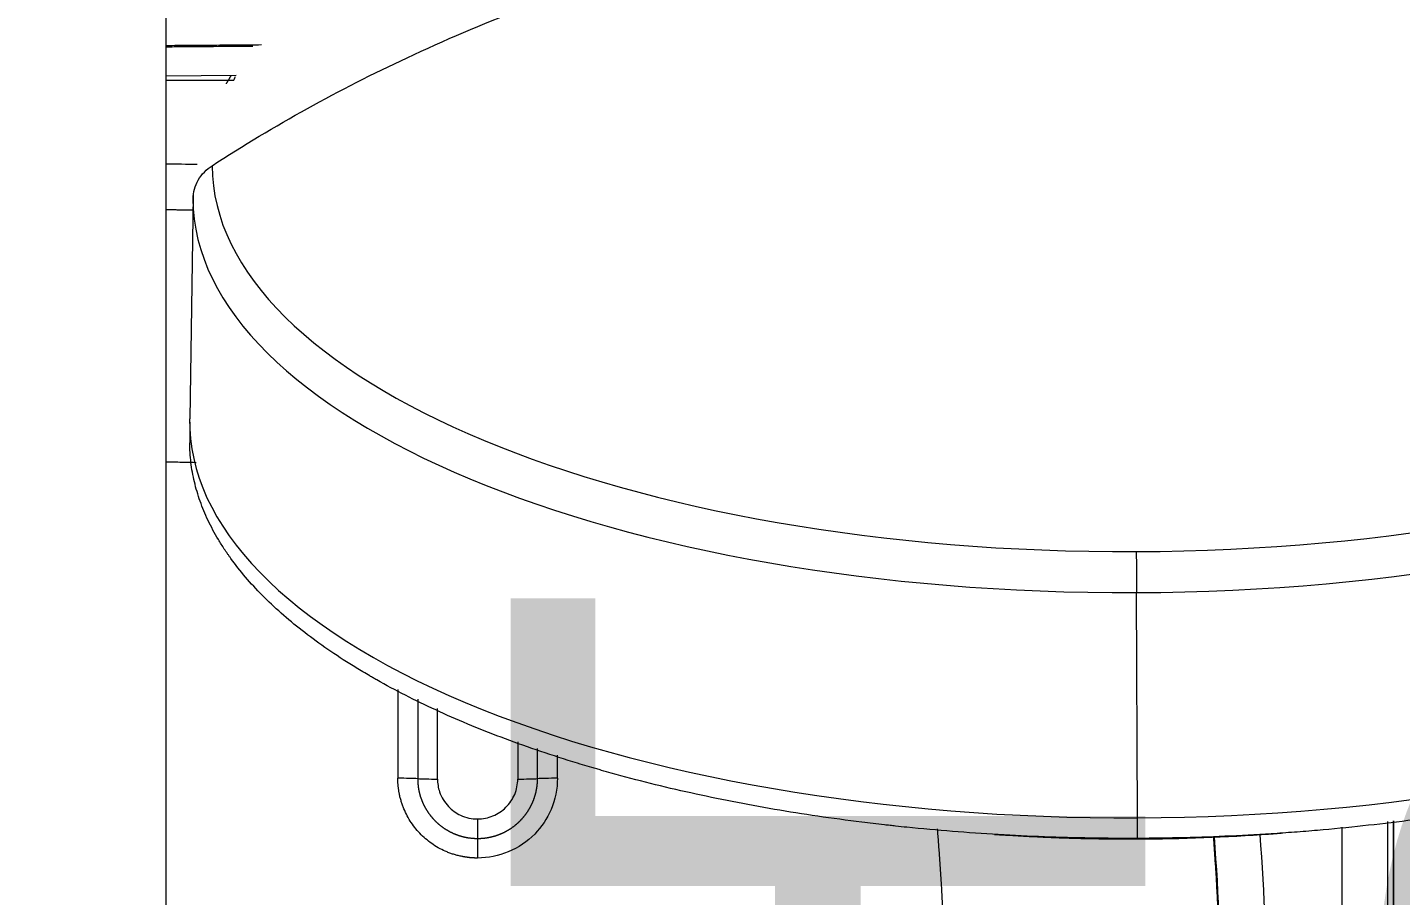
# Model space of a CAD drawing. Header units: millimetres. Extents: x 13235 to 13829, y -4257 to -3417.
# Drawn here: x 13445.33 to 13460.38, y -3513.66 to -3504.13 of the extents above; entities that cross this region are included whole.
import ezdxf

# ---------------------------------------------------------------- set-up
doc = ezdxf.new("R2010")
doc.units = ezdxf.units.MM
doc.header["$LTSCALE"] = 0.1
doc.layers.get('0').update_dxf_attribs({"lineweight": 15})
doc.layers.add('DIM', color=3, linetype='Continuous', lineweight=9)
doc.styles.get("Standard").update_dxf_attribs({"font": 'arial.ttf'})

msp = doc.modelspace()

# ---------------------------------------------------------------- linework, layer by layer
at = {"linetype": 'Continuous', "lineweight": 18, "extrusion": (-1.22465e-16, -1, 0)}
for p, q in [((13446.848, -3525.119), (13446.848, -3500.119)), ((13446.848, -3504.663), (13447.618, -3504.656)), ((13447.144, -3505.976), (13447.107, -3508.428)), ((13447.144, -3505.976), (13447.107, -3508.428)), ((13447.107, -3508.464), (13447.107, -3508.689)), ((13450.921, -3512.375), (13450.921, -3512.045)), ((13460.305, -3519.469), (13460.305, -3512.839))]:
    msp.add_line(p, q, dxfattribs=at)
at = {"linetype": 'Continuous', "lineweight": 13, "extrusion": (-1.22465e-16, -1, 0)}
for p, q in [((13447.593, -3504.715), (13446.848, -3504.715)), ((13457.498, -3512.806), (13457.488, -3510.334)), ((13457.498, -3512.806), (13457.488, -3510.334)), ((13449.607, -3511.502), (13449.607, -3512.375)), ((13449.824, -3512.38), (13449.824, -3511.607)), ((13450.704, -3511.971), (13450.704, -3512.38)), ((13459.741, -3512.909), (13459.741, -3519.469)), ((13460.243, -3519.469), (13460.243, -3512.847)), ((13460.305, -3512.839), (13460.305, -3519.469))]:
    msp.add_line(p, q, dxfattribs=at)
at = {"linetype": 'Continuous', "lineweight": 13, "extrusion": (0, 0, -1)}
msp.add_arc((-13444.485, -3631.715), 126.11, 91.07347, 91.22853, dxfattribs=at)
at = {"linetype": 'Continuous', "lineweight": 18, "extrusion": (0, 0, -1)}
for centre, radius, start, end in [((-13444.485, -3631.715), 125.608, 91.07774, 91.2118), ((-13433.305, -3514.946), 25.108, 175.5891, 180), ((-13433.305, -3514.946), 25.61, 175.6146, 180)]:
    msp.add_arc(centre, radius, start, end, dxfattribs=at)
at = {"linetype": 'Continuous', "lineweight": 13}
for centre, major_axis, ratio, start_param, end_param in [((13457.47, -3505.608), (-10.117, -0.042), 0.422618, 1.570667, 3.141463), ((13457.47, -3505.608), (-10.117, -0.042), 0.422618, 1.570667, 3.141463), ((13457.47, -3505.608), (-10.117, -0.042), 0.422618, 6.283056, 7.853852), ((13457.47, -3505.608), (-10.117, -0.042), 0.422618, 6.283056, 7.853852), ((13457.471, -3505.969), (-10.328, -0.043), 0.422618, 6.283056, 7.853852), ((13457.471, -3505.969), (-10.328, -0.043), 0.422618, 6.283056, 7.853852), ((13457.471, -3505.969), (-10.328, -0.043), 0.422618, 1.570667, 3.141463), ((13457.471, -3505.969), (-10.328, -0.043), 0.422618, 1.570667, 3.141463), ((13457.487, -3510.131), (-0.002, 0.5), 0.000117, 1.052742, 1.989675), ((13457.487, -3510.131), (-0.002, 0.5), 0.000117, 1.052742, 1.989675), ((13449.391, -3514.946), (0, -75.378), 0.000024, 4.665288, 4.67819), ((13451.137, -3514.946), (0, 75.378), 0.000021, 4.746563, 4.749899), ((13449.824, -3512.371), (0.251, 0), 0.034167, 3.665206, 4.712389), ((13450.704, -3512.371), (0.251, 0), 0.034167, 4.712389, 5.759548)]:
    msp.add_ellipse(centre, major_axis=major_axis, ratio=ratio, start_param=start_param, end_param=end_param, dxfattribs=at)
at = {"linetype": 'Continuous', "lineweight": 18}
for centre, major_axis, ratio, start_param, end_param in [((13457.481, -3508.421), (10.375, 0.043), 0.422618, 3.133461, 4.71226), ((13457.481, -3508.421), (10.375, 0.043), 0.422618, 3.133461, 4.71226), ((13457.481, -3508.421), (-10.375, -0.043), 0.422618, 6.275055, 7.853852), ((13457.481, -3508.421), (10.375, 0.043), 0.422618, 4.71226, 6.29131), ((13457.481, -3508.421), (10.375, 0.043), 0.422618, 4.71226, 6.29131), ((13457.481, -3508.421), (-10.375, -0.043), 0.422618, 1.570667, 3.14971), ((13449.389, -3512.38), (-0.251, 0), 0.034167, 3.665187, 4.712354), ((13451.139, -3512.38), (-0.251, 0), 0.034167, 4.71242, 5.759616)]:
    msp.add_ellipse(centre, major_axis=major_axis, ratio=ratio, start_param=start_param, end_param=end_param, dxfattribs=at)
at = {"linetype": 'Continuous', "lineweight": 13}
for points, knots in [([(13447.353, -3505.649), (13448.033, -3505.208), (13449.535, -3504.376), (13452.009, -3503.43), (13454.698, -3502.833), (13456.538, -3502.692), (13457.458, -3502.689)], [0, 0, 0, 0, 0.232321, 0.488224, 0.744126, 1, 1, 1, 1]), ([(13447.353, -3505.649), (13448.033, -3505.208), (13449.535, -3504.376), (13452.009, -3503.43), (13454.698, -3502.833), (13456.538, -3502.692), (13457.458, -3502.689)], [0, 0, 0, 0, 0.232321, 0.488224, 0.744126, 1, 1, 1, 1]), ([(13457.458, -3502.689), (13458.378, -3502.685), (13460.218, -3502.81), (13462.913, -3503.386), (13465.394, -3504.312), (13466.903, -3505.132), (13467.587, -3505.566)], [0, 0, 0, 0, 0.255874, 0.511776, 0.767679, 1, 1, 1, 1]), ([(13457.458, -3502.689), (13458.378, -3502.685), (13460.218, -3502.81), (13462.913, -3503.386), (13465.394, -3504.312), (13466.903, -3505.132), (13467.587, -3505.566)], [0, 0, 0, 0, 0.255874, 0.511776, 0.767679, 1, 1, 1, 1]), ([(13447.607, -3504.675), (13447.602, -3504.684), (13447.596, -3504.696), (13447.589, -3504.709), (13447.587, -3504.713)], [0, 0, 0, 0, 0.692691, 1, 1, 1, 1]), ([(13447.607, -3504.675), (13447.602, -3504.684), (13447.596, -3504.696), (13447.589, -3504.709), (13447.587, -3504.713)], [0, 0, 0, 0, 0.692691, 1, 1, 1, 1]), ([(13447.144, -3506.012), (13447.145, -3505.943), (13447.183, -3505.799), (13447.292, -3505.688), (13447.353, -3505.649)], [0, 0, 0, 0, 0.500759, 1, 1, 1, 1]), ([(13447.144, -3506.012), (13447.145, -3505.943), (13447.183, -3505.799), (13447.292, -3505.688), (13447.353, -3505.649)], [0, 0, 0, 0, 0.500759, 1, 1, 1, 1]), ([(13447.144, -3506.012), (13447.144, -3506.008), (13447.144, -3506.001), (13447.144, -3505.99), (13447.144, -3505.982), (13447.144, -3505.978), (13447.144, -3505.977)], [0, 0, 0, 0, 0.302562, 0.604999, 0.907313, 1, 1, 1, 1]), ([(13447.144, -3506.012), (13447.144, -3506.008), (13447.144, -3506.001), (13447.144, -3505.99), (13447.144, -3505.982), (13447.144, -3505.978), (13447.144, -3505.977)], [0, 0, 0, 0, 0.302562, 0.604999, 0.907313, 1, 1, 1, 1]), ([(13446.848, -3506.129), (13446.872, -3506.13), (13446.927, -3506.131), (13447.013, -3506.133), (13447.088, -3506.134), (13447.13, -3506.135), (13447.142, -3506.135)], [0, 0, 0, 0, 0.239622, 0.561831, 0.884293, 1, 1, 1, 1]), ([(13447.178, -3508.908), (13447.16, -3508.908), (13447.113, -3508.907), (13447.039, -3508.905), (13446.956, -3508.904), (13446.892, -3508.902), (13446.856, -3508.902), (13446.848, -3508.901)], [0, 0, 0, 0, 0.169477, 0.42213, 0.674782, 0.92743, 1, 1, 1, 1]), ([(13450.264, -3513.246), (13450.261, -3513.246), (13450.256, -3513.246), (13450.249, -3513.246), (13450.242, -3513.246), (13450.234, -3513.246), (13450.227, -3513.246), (13450.219, -3513.245), (13450.212, -3513.245), (13450.204, -3513.244), (13450.197, -3513.244), (13450.19, -3513.243), (13450.182, -3513.243), (13450.175, -3513.242), (13450.167, -3513.241), (13450.16, -3513.24), (13450.152, -3513.239), (13450.145, -3513.238), (13450.138, -3513.237), (13450.13, -3513.236), (13450.123, -3513.235), (13450.116, -3513.234), (13450.108, -3513.232), (13450.101, -3513.231), (13450.082, -3513.227), (13450.051, -3513.221), (13450.01, -3513.209), (13449.969, -3513.196), (13449.916, -3513.175), (13449.851, -3513.145), (13449.778, -3513.1), (13449.708, -3513.049), (13449.645, -3512.991), (13449.587, -3512.928), (13449.536, -3512.859), (13449.491, -3512.785), (13449.461, -3512.72), (13449.44, -3512.666), (13449.427, -3512.626), (13449.415, -3512.584), (13449.408, -3512.551), (13449.403, -3512.528), (13449.401, -3512.514), (13449.399, -3512.499), (13449.397, -3512.485), (13449.395, -3512.471), (13449.393, -3512.457), (13449.392, -3512.442), (13449.391, -3512.428), (13449.39, -3512.414), (13449.389, -3512.4), (13449.389, -3512.385), (13449.389, -3512.376), (13449.389, -3512.371)], [0, 0, 0, 0, 0.005423, 0.010844, 0.016263, 0.02168, 0.027096, 0.032511, 0.037926, 0.043341, 0.048756, 0.054172, 0.059589, 0.065008, 0.070429, 0.075852, 0.081278, 0.086708, 0.09214, 0.097577, 0.103018, 0.108464, 0.113915, 0.119372, 0.124834, 0.15614, 0.187332, 0.218487, 0.24968, 0.311957, 0.374522, 0.437044, 0.499444, 0.561836, 0.624468, 0.687105, 0.749572, 0.780824, 0.812057, 0.843347, 0.87477, 0.885264, 0.895739, 0.906197, 0.91664, 0.927071, 0.937494, 0.94791, 0.958323, 0.968736, 0.979151, 0.989572, 1, 1, 1, 1]), ([(13449.607, -3512.375), (13449.607, -3512.377), (13449.607, -3512.382), (13449.607, -3512.388), (13449.607, -3512.395), (13449.607, -3512.401), (13449.607, -3512.408), (13449.608, -3512.414), (13449.608, -3512.421), (13449.609, -3512.427), (13449.609, -3512.434), (13449.61, -3512.44), (13449.611, -3512.447), (13449.611, -3512.453), (13449.612, -3512.46), (13449.613, -3512.466), (13449.614, -3512.473), (13449.615, -3512.48), (13449.616, -3512.486), (13449.617, -3512.493), (13449.618, -3512.499), (13449.62, -3512.506), (13449.621, -3512.512), (13449.622, -3512.519), (13449.624, -3512.525), (13449.626, -3512.532), (13449.627, -3512.538), (13449.629, -3512.545), (13449.631, -3512.551), (13449.632, -3512.557), (13449.634, -3512.564), (13449.636, -3512.57), (13449.638, -3512.577), (13449.64, -3512.583), (13449.643, -3512.589), (13449.645, -3512.596), (13449.647, -3512.602), (13449.65, -3512.608), (13449.652, -3512.615), (13449.654, -3512.621), (13449.657, -3512.627), (13449.66, -3512.634), (13449.662, -3512.64), (13449.665, -3512.646), (13449.668, -3512.652), (13449.671, -3512.658), (13449.674, -3512.665), (13449.677, -3512.671), (13449.68, -3512.677), (13449.683, -3512.683), (13449.687, -3512.689), (13449.69, -3512.695), (13449.693, -3512.701), (13449.697, -3512.707), (13449.7, -3512.713), (13449.704, -3512.719), (13449.708, -3512.725), (13449.711, -3512.73), (13449.715, -3512.736), (13449.719, -3512.742), (13449.723, -3512.748), (13449.727, -3512.753), (13449.731, -3512.759), (13449.735, -3512.765), (13449.739, -3512.77), (13449.743, -3512.776), (13449.748, -3512.781), (13449.752, -3512.787), (13449.757, -3512.792), (13449.761, -3512.798), (13449.766, -3512.803), (13449.77, -3512.808), (13449.775, -3512.814), (13449.78, -3512.819), (13449.784, -3512.824), (13449.789, -3512.829), (13449.794, -3512.834), (13449.799, -3512.839), (13449.804, -3512.844), (13449.809, -3512.849), (13449.815, -3512.854), (13449.82, -3512.859), (13449.825, -3512.864), (13449.83, -3512.868), (13449.836, -3512.873), (13449.841, -3512.878), (13449.847, -3512.882), (13449.852, -3512.887), (13449.858, -3512.891), (13449.864, -3512.896), (13449.869, -3512.9), (13449.875, -3512.904), (13449.881, -3512.909), (13449.887, -3512.913), (13449.893, -3512.917), (13449.899, -3512.921), (13449.905, -3512.925), (13449.911, -3512.929), (13449.917, -3512.933), (13449.923, -3512.936), (13449.93, -3512.94), (13449.936, -3512.944), (13449.942, -3512.947), (13449.949, -3512.951), (13449.955, -3512.954), (13449.961, -3512.958), (13449.968, -3512.961), (13449.974, -3512.964), (13449.981, -3512.968), (13449.988, -3512.971), (13449.994, -3512.974), (13450.001, -3512.977), (13450.008, -3512.98), (13450.015, -3512.982), (13450.022, -3512.985), (13450.028, -3512.988), (13450.035, -3512.99), (13450.042, -3512.993), (13450.049, -3512.995), (13450.056, -3512.998), (13450.063, -3513), (13450.071, -3513.002), (13450.078, -3513.004), (13450.085, -3513.007), (13450.092, -3513.009), (13450.099, -3513.01), (13450.107, -3513.012), (13450.114, -3513.014), (13450.121, -3513.016), (13450.128, -3513.017), (13450.136, -3513.019), (13450.143, -3513.02), (13450.151, -3513.022), (13450.158, -3513.023), (13450.166, -3513.024), (13450.173, -3513.025), (13450.18, -3513.026), (13450.188, -3513.027), (13450.196, -3513.028), (13450.203, -3513.029), (13450.211, -3513.029), (13450.218, -3513.03), (13450.226, -3513.03), (13450.233, -3513.031), (13450.241, -3513.031), (13450.249, -3513.031), (13450.256, -3513.031), (13450.261, -3513.031), (13450.264, -3513.031)], [0, 0, 0, 0, 0.006284, 0.012577, 0.018877, 0.025186, 0.031502, 0.037827, 0.044159, 0.0505, 0.056848, 0.063205, 0.069569, 0.075942, 0.082322, 0.08871, 0.095106, 0.101509, 0.107921, 0.11434, 0.120767, 0.127202, 0.133644, 0.140094, 0.146552, 0.153017, 0.15949, 0.165971, 0.172459, 0.178955, 0.185458, 0.19197, 0.198488, 0.205015, 0.211549, 0.21809, 0.22464, 0.231197, 0.237762, 0.244334, 0.250915, 0.257503, 0.264099, 0.270703, 0.277315, 0.283935, 0.290562, 0.297197, 0.303841, 0.310492, 0.317151, 0.323817, 0.330492, 0.337174, 0.343864, 0.350562, 0.357268, 0.363981, 0.370702, 0.377431, 0.384168, 0.390912, 0.397664, 0.404424, 0.411192, 0.417967, 0.42475, 0.43154, 0.438338, 0.445144, 0.451958, 0.458779, 0.465609, 0.472446, 0.47929, 0.486143, 0.493004, 0.499872, 0.506748, 0.513633, 0.520525, 0.527425, 0.534333, 0.541249, 0.548173, 0.555105, 0.562045, 0.568993, 0.575948, 0.582912, 0.589883, 0.596862, 0.603849, 0.610843, 0.617846, 0.624856, 0.631874, 0.638899, 0.645933, 0.652973, 0.660022, 0.667078, 0.674142, 0.681213, 0.688292, 0.695379, 0.702473, 0.709575, 0.716685, 0.723802, 0.730927, 0.73806, 0.7452, 0.752348, 0.759504, 0.766668, 0.77384, 0.78102, 0.788207, 0.795403, 0.802606, 0.809817, 0.817036, 0.824262, 0.831497, 0.838739, 0.845989, 0.853247, 0.860512, 0.867785, 0.875066, 0.882354, 0.889651, 0.896954, 0.904266, 0.911584, 0.918911, 0.926245, 0.933586, 0.940935, 0.948292, 0.955656, 0.963028, 0.970407, 0.977794, 0.985188, 0.99259, 1, 1, 1, 1]), ([(13450.264, -3513.031), (13450.266, -3513.031), (13450.27, -3513.031), (13450.277, -3513.031), (13450.283, -3513.031), (13450.289, -3513.031), (13450.295, -3513.031), (13450.302, -3513.03), (13450.308, -3513.03), (13450.314, -3513.029), (13450.32, -3513.029), (13450.327, -3513.028), (13450.333, -3513.028), (13450.339, -3513.027), (13450.345, -3513.026), (13450.351, -3513.026), (13450.358, -3513.025), (13450.364, -3513.024), (13450.37, -3513.023), (13450.376, -3513.022), (13450.382, -3513.021), (13450.388, -3513.02), (13450.394, -3513.018), (13450.4, -3513.017), (13450.406, -3513.016), (13450.412, -3513.014), (13450.418, -3513.013), (13450.424, -3513.011), (13450.43, -3513.01), (13450.436, -3513.008), (13450.442, -3513.007), (13450.448, -3513.005), (13450.454, -3513.003), (13450.46, -3513.002), (13450.466, -3513), (13450.472, -3512.998), (13450.478, -3512.996), (13450.483, -3512.994), (13450.489, -3512.992), (13450.495, -3512.99), (13450.5, -3512.987), (13450.506, -3512.985), (13450.512, -3512.983), (13450.517, -3512.981), (13450.523, -3512.978), (13450.529, -3512.976), (13450.534, -3512.973), (13450.54, -3512.971), (13450.545, -3512.968), (13450.551, -3512.966), (13450.556, -3512.963), (13450.561, -3512.96), (13450.567, -3512.958), (13450.572, -3512.955), (13450.577, -3512.952), (13450.583, -3512.949), (13450.588, -3512.946), (13450.593, -3512.943), (13450.598, -3512.94), (13450.604, -3512.937), (13450.609, -3512.934), (13450.614, -3512.931), (13450.619, -3512.928), (13450.624, -3512.924), (13450.629, -3512.921), (13450.634, -3512.918), (13450.639, -3512.914), (13450.644, -3512.911), (13450.648, -3512.907), (13450.653, -3512.904), (13450.658, -3512.9), (13450.663, -3512.897), (13450.667, -3512.893), (13450.672, -3512.89), (13450.677, -3512.886), (13450.681, -3512.882), (13450.686, -3512.878), (13450.69, -3512.875), (13450.695, -3512.871), (13450.699, -3512.867), (13450.704, -3512.863), (13450.708, -3512.859), (13450.712, -3512.855), (13450.717, -3512.851), (13450.721, -3512.847), (13450.725, -3512.843), (13450.729, -3512.839), (13450.733, -3512.835), (13450.737, -3512.83), (13450.741, -3512.826), (13450.745, -3512.822), (13450.749, -3512.818), (13450.753, -3512.813), (13450.757, -3512.809), (13450.761, -3512.805), (13450.765, -3512.8), (13450.768, -3512.796), (13450.772, -3512.791), (13450.776, -3512.787), (13450.779, -3512.782), (13450.783, -3512.778), (13450.786, -3512.773), (13450.79, -3512.769), (13450.793, -3512.764), (13450.797, -3512.759), (13450.8, -3512.755), (13450.803, -3512.75), (13450.807, -3512.745), (13450.81, -3512.741), (13450.813, -3512.736), (13450.816, -3512.731), (13450.819, -3512.726), (13450.822, -3512.721), (13450.825, -3512.717), (13450.828, -3512.712), (13450.831, -3512.707), (13450.834, -3512.702), (13450.837, -3512.697), (13450.84, -3512.692), (13450.842, -3512.687), (13450.845, -3512.682), (13450.848, -3512.677), (13450.85, -3512.672), (13450.853, -3512.667), (13450.855, -3512.662), (13450.858, -3512.657), (13450.86, -3512.652), (13450.862, -3512.647), (13450.865, -3512.641), (13450.867, -3512.636), (13450.869, -3512.631), (13450.871, -3512.626), (13450.873, -3512.621), (13450.876, -3512.616), (13450.878, -3512.61), (13450.88, -3512.605), (13450.881, -3512.6), (13450.883, -3512.595), (13450.885, -3512.589), (13450.887, -3512.584), (13450.889, -3512.579), (13450.89, -3512.574), (13450.892, -3512.568), (13450.894, -3512.563), (13450.895, -3512.558), (13450.897, -3512.552), (13450.898, -3512.547), (13450.9, -3512.542), (13450.901, -3512.536), (13450.902, -3512.531), (13450.904, -3512.526), (13450.905, -3512.52), (13450.906, -3512.515), (13450.907, -3512.51), (13450.908, -3512.504), (13450.909, -3512.499), (13450.91, -3512.494), (13450.911, -3512.488), (13450.912, -3512.483), (13450.913, -3512.477), (13450.914, -3512.472), (13450.915, -3512.467), (13450.915, -3512.461), (13450.916, -3512.456), (13450.917, -3512.45), (13450.917, -3512.445), (13450.918, -3512.44), (13450.918, -3512.434), (13450.919, -3512.429), (13450.919, -3512.424), (13450.92, -3512.418), (13450.92, -3512.413), (13450.92, -3512.407), (13450.921, -3512.402), (13450.921, -3512.397), (13450.921, -3512.391), (13450.921, -3512.386), (13450.921, -3512.381), (13450.921, -3512.377), (13450.921, -3512.375)], [0, 0, 0, 0, 0.006111, 0.012217, 0.018318, 0.024414, 0.030505, 0.036591, 0.042672, 0.048748, 0.054818, 0.060884, 0.066945, 0.073, 0.079051, 0.085096, 0.091137, 0.097172, 0.103202, 0.109227, 0.115247, 0.121261, 0.127271, 0.133275, 0.139274, 0.145267, 0.151256, 0.157239, 0.163216, 0.169189, 0.175156, 0.181118, 0.187074, 0.193025, 0.198971, 0.204912, 0.210847, 0.216776, 0.2227, 0.228619, 0.234533, 0.240441, 0.246344, 0.252242, 0.258134, 0.264021, 0.269902, 0.275779, 0.28165, 0.287516, 0.293377, 0.299232, 0.305082, 0.310927, 0.316767, 0.322602, 0.328431, 0.334256, 0.340074, 0.345888, 0.351697, 0.3575, 0.363298, 0.369091, 0.374878, 0.38066, 0.386437, 0.392209, 0.397975, 0.403736, 0.409491, 0.415242, 0.420987, 0.426726, 0.43246, 0.438189, 0.443913, 0.449631, 0.455344, 0.461051, 0.466753, 0.47245, 0.478142, 0.483828, 0.489508, 0.495184, 0.500854, 0.506519, 0.512178, 0.517833, 0.523482, 0.529126, 0.534764, 0.540398, 0.546026, 0.551649, 0.557266, 0.562879, 0.568486, 0.574088, 0.579685, 0.585277, 0.590863, 0.596444, 0.60202, 0.607591, 0.613156, 0.618716, 0.624271, 0.629821, 0.635365, 0.640904, 0.646438, 0.651967, 0.65749, 0.663008, 0.66852, 0.674027, 0.679529, 0.685026, 0.690517, 0.696003, 0.701483, 0.706959, 0.712428, 0.717893, 0.723352, 0.728806, 0.734255, 0.739698, 0.745136, 0.750569, 0.755997, 0.761419, 0.766837, 0.772249, 0.777655, 0.783057, 0.788453, 0.793844, 0.799231, 0.804611, 0.809987, 0.815358, 0.820723, 0.826083, 0.831438, 0.836788, 0.842132, 0.847471, 0.852805, 0.858134, 0.863458, 0.868776, 0.874089, 0.879397, 0.884699, 0.889997, 0.895288, 0.900575, 0.905856, 0.911132, 0.916403, 0.921668, 0.926928, 0.932182, 0.937431, 0.942675, 0.947913, 0.953146, 0.958374, 0.963596, 0.968813, 0.974024, 0.97923, 0.984431, 0.989626, 0.994816, 1, 1, 1, 1]), ([(13455.391, -3514.946), (13455.391, -3514.934), (13455.391, -3514.909), (13455.391, -3514.873), (13455.391, -3514.836), (13455.39, -3514.799), (13455.39, -3514.763), (13455.39, -3514.726), (13455.389, -3514.689), (13455.389, -3514.652), (13455.389, -3514.616), (13455.388, -3514.579), (13455.387, -3514.542), (13455.387, -3514.506), (13455.386, -3514.469), (13455.385, -3514.432), (13455.385, -3514.396), (13455.384, -3514.359), (13455.383, -3514.322), (13455.382, -3514.285), (13455.381, -3514.249), (13455.38, -3514.212), (13455.379, -3514.175), (13455.377, -3514.139), (13455.376, -3514.102), (13455.375, -3514.065), (13455.373, -3514.029), (13455.372, -3513.992), (13455.371, -3513.955), (13455.369, -3513.919), (13455.367, -3513.882), (13455.366, -3513.846), (13455.364, -3513.809), (13455.362, -3513.772), (13455.361, -3513.736), (13455.359, -3513.699), (13455.357, -3513.662), (13455.355, -3513.626), (13455.353, -3513.589), (13455.351, -3513.553), (13455.349, -3513.516), (13455.346, -3513.479), (13455.344, -3513.443), (13455.342, -3513.406), (13455.339, -3513.37), (13455.337, -3513.333), (13455.335, -3513.296), (13455.332, -3513.26), (13455.329, -3513.223), (13455.327, -3513.187), (13455.324, -3513.15), (13455.321, -3513.114), (13455.319, -3513.077), (13455.316, -3513.04), (13455.313, -3513.004), (13455.31, -3512.967), (13455.308, -3512.941), (13455.307, -3512.927), (13455.306, -3512.926)], [0, 0, 0, 0, 0.018158, 0.036315, 0.054471, 0.072625, 0.090777, 0.108928, 0.127078, 0.145227, 0.163374, 0.18152, 0.199665, 0.217808, 0.235951, 0.254093, 0.272233, 0.290373, 0.308511, 0.326649, 0.344786, 0.362922, 0.381058, 0.399192, 0.417326, 0.43546, 0.453592, 0.471724, 0.489856, 0.507987, 0.526118, 0.544248, 0.562378, 0.580508, 0.598638, 0.616767, 0.634896, 0.653025, 0.671154, 0.689283, 0.707411, 0.72554, 0.743669, 0.761798, 0.779927, 0.798057, 0.816186, 0.834316, 0.852446, 0.870577, 0.888708, 0.906839, 0.924971, 0.943104, 0.961237, 0.97937, 0.997505, 1, 1, 1, 1]), ([(13458.33, -3513.015), (13458.332, -3513.034), (13458.335, -3513.079), (13458.34, -3513.149), (13458.345, -3513.224), (13458.35, -3513.299), (13458.355, -3513.374), (13458.36, -3513.449), (13458.364, -3513.524), (13458.368, -3513.599), (13458.372, -3513.674), (13458.376, -3513.748), (13458.379, -3513.823), (13458.382, -3513.898), (13458.385, -3513.973), (13458.388, -3514.048), (13458.391, -3514.123), (13458.393, -3514.198), (13458.395, -3514.273), (13458.397, -3514.348), (13458.399, -3514.423), (13458.4, -3514.497), (13458.401, -3514.572), (13458.402, -3514.647), (13458.403, -3514.722), (13458.404, -3514.797), (13458.404, -3514.872), (13458.404, -3514.921), (13458.404, -3514.946)], [0, 0, 0, 0, 0.030847, 0.069707, 0.108559, 0.147403, 0.186239, 0.225066, 0.263886, 0.302699, 0.341503, 0.380299, 0.419088, 0.457869, 0.496642, 0.535407, 0.574165, 0.612915, 0.651657, 0.690392, 0.729119, 0.767839, 0.806551, 0.845256, 0.883953, 0.922643, 0.961325, 1, 1, 1, 1])]:
    msp.add_open_spline(points, degree=3, knots=knots, dxfattribs=at)
at = {"linetype": 'Continuous', "lineweight": 18}
for points, degree in [([(13446.848, -3504.329), (13447.895, -3504.321)], 1), ([(13447.559, -3504.664), (13447.532, -3504.707), (13447.507, -3504.75)], 2), ([(13455.931, -3512.987), (13456.106, -3512.997)], 1), ([(13457.499, -3513.037), (13457.984, -3513.035), (13458.469, -3513.016), (13458.948, -3512.982)], 3), ([(13458.901, -3512.985), (13459.075, -3512.973)], 1)]:
    msp.add_open_spline(points, degree=degree, dxfattribs=at)
for points, knots in [([(13447.8, -3504.34), (13447.513, -3504.342), (13447.195, -3504.345), (13446.878, -3504.347), (13446.848, -3504.348)], [0, 0, 0, 0, 0.905781, 1, 1, 1, 1]), ([(13457.499, -3513.031), (13457.328, -3513.032), (13456.986, -3513.029), (13456.478, -3513.015), (13455.972, -3512.991), (13455.47, -3512.956), (13455.137, -3512.926), (13454.93, -3512.905), (13454.868, -3512.898), (13454.806, -3512.891), (13454.765, -3512.887), (13454.744, -3512.885), (13454.641, -3512.873), (13454.559, -3512.863), (13454.314, -3512.833), (13453.991, -3512.789), (13453.675, -3512.739), (13453.363, -3512.685), (13453.054, -3512.628), (13452.601, -3512.534), (13452.159, -3512.43), (13451.871, -3512.354), (13451.693, -3512.304), (13451.658, -3512.294), (13451.605, -3512.279), (13451.587, -3512.274), (13451.552, -3512.264), (13451.464, -3512.238), (13451.378, -3512.212), (13451.172, -3512.149), (13450.904, -3512.061), (13450.52, -3511.923), (13450.275, -3511.826), (13450.036, -3511.726), (13449.803, -3511.623), (13449.47, -3511.462), (13449.26, -3511.349), (13449.145, -3511.284), (13449.132, -3511.277), (13449.107, -3511.262), (13449.094, -3511.255), (13449.057, -3511.233), (13448.982, -3511.189), (13448.91, -3511.145), (13448.767, -3511.056), (13448.586, -3510.935), (13448.335, -3510.75), (13448.107, -3510.56), (13447.9, -3510.365), (13447.716, -3510.165), (13447.609, -3510.028), (13447.553, -3509.951), (13447.547, -3509.942), (13447.534, -3509.925), (13447.516, -3509.899), (13447.475, -3509.838), (13447.442, -3509.786), (13447.38, -3509.682), (13447.305, -3509.542), (13447.218, -3509.331), (13447.155, -3509.119), (13447.117, -3508.906), (13447.108, -3508.762), (13447.107, -3508.69), (13447.107, -3508.689), (13447.107, -3508.689)], [0, 0, 0, 0, 0.031243, 0.062486, 0.093729, 0.124973, 0.156216, 0.156216, 0.164027, 0.167932, 0.167932, 0.171837, 0.171837, 0.187459, 0.187459, 0.218702, 0.249945, 0.249945, 0.281188, 0.312432, 0.343675, 0.374918, 0.374918, 0.382729, 0.382729, 0.386634, 0.386634, 0.39054, 0.406161, 0.406161, 0.437404, 0.468647, 0.499891, 0.499891, 0.531134, 0.562377, 0.59362, 0.59362, 0.597526, 0.597526, 0.601431, 0.601431, 0.609242, 0.624863, 0.624863, 0.656106, 0.68735, 0.718593, 0.749836, 0.781079, 0.812322, 0.812322, 0.816228, 0.816228, 0.820133, 0.827944, 0.843565, 0.843565, 0.874809, 0.906052, 0.937295, 0.968538, 0.999781, 0.999781, 1, 1, 1, 1]), ([(13467.857, -3508.604), (13467.857, -3508.64), (13467.857, -3508.675), (13467.854, -3508.729), (13467.852, -3508.747), (13467.849, -3508.783), (13467.841, -3508.874), (13467.813, -3509.035), (13467.751, -3509.248), (13467.666, -3509.459), (13467.556, -3509.669), (13467.421, -3509.876), (13467.315, -3510.013), (13467.23, -3510.116), (13467.2, -3510.15), (13467.139, -3510.217), (13467.107, -3510.251), (13467.01, -3510.351), (13466.872, -3510.483), (13466.645, -3510.676), (13466.396, -3510.863), (13466.126, -3511.045), (13465.835, -3511.222), (13465.626, -3511.336), (13465.491, -3511.407), (13465.464, -3511.421), (13465.409, -3511.449), (13465.381, -3511.462), (13465.297, -3511.504), (13465.241, -3511.531), (13465.07, -3511.612), (13464.836, -3511.717), (13464.469, -3511.867), (13464.086, -3512.008), (13463.687, -3512.141), (13463.273, -3512.267), (13462.985, -3512.345), (13462.802, -3512.392), (13462.766, -3512.402), (13462.692, -3512.42), (13462.655, -3512.43), (13462.543, -3512.457), (13462.469, -3512.475), (13462.244, -3512.526), (13461.941, -3512.592), (13461.632, -3512.652), (13461.32, -3512.708), (13461.005, -3512.76), (13460.524, -3512.83), (13460.035, -3512.889), (13459.702, -3512.922), (13459.493, -3512.941), (13459.451, -3512.944), (13459.367, -3512.952), (13459.24, -3512.962), (13459.114, -3512.971), (13458.861, -3512.988), (13458.522, -3513.007), (13458.012, -3513.025), (13457.67, -3513.03), (13457.499, -3513.031)], [0, 0, 0, 0, 0.015471, 0.015471, 0.023285, 0.023285, 0.031099, 0.062353, 0.093608, 0.124863, 0.156118, 0.187373, 0.218628, 0.218628, 0.234255, 0.234255, 0.249883, 0.249883, 0.281138, 0.312393, 0.343647, 0.374902, 0.406157, 0.437412, 0.437412, 0.445226, 0.445226, 0.45304, 0.45304, 0.468667, 0.468667, 0.499922, 0.531177, 0.562432, 0.593687, 0.624941, 0.656196, 0.656196, 0.66401, 0.66401, 0.671824, 0.671824, 0.687451, 0.687451, 0.718706, 0.749961, 0.749961, 0.781216, 0.812471, 0.843726, 0.87498, 0.87498, 0.882794, 0.882794, 0.890608, 0.906235, 0.906235, 0.93749, 0.968745, 1, 1, 1, 1]), ([(13449.824, -3512.38), (13449.824, -3512.427), (13449.842, -3512.538), (13449.93, -3512.683), (13450.081, -3512.791), (13450.2, -3512.818), (13450.264, -3512.818)], [0, 0, 0, 0, 0.207715, 0.484525, 0.721099, 1, 1, 1, 1]), ([(13451.139, -3512.371), (13451.139, -3512.488), (13451.093, -3512.714), (13450.899, -3513.005), (13450.612, -3513.2), (13450.379, -3513.246), (13450.264, -3513.246)], [0, 0, 0, 0, 0.255641, 0.491836, 0.748341, 1, 1, 1, 1]), ([(13450.264, -3512.818), (13450.321, -3512.818), (13450.437, -3512.795), (13450.583, -3512.698), (13450.681, -3512.552), (13450.704, -3512.437), (13450.704, -3512.38)], [0, 0, 0, 0, 0.249816, 0.499732, 0.749812, 1, 1, 1, 1]), ([(13456.102, -3512.997), (13456.141, -3512.999), (13456.261, -3513.006), (13456.46, -3513.016), (13456.689, -3513.025), (13456.893, -3513.031), (13457.067, -3513.034), (13457.211, -3513.036), (13457.326, -3513.037), (13457.41, -3513.037), (13457.465, -3513.037), (13457.491, -3513.037), (13457.499, -3513.037)], [0, 0, 0, 0, 0.083449, 0.261342, 0.428468, 0.574223, 0.698606, 0.801621, 0.883268, 0.943546, 0.982457, 1, 1, 1, 1])]:
    msp.add_open_spline(points, degree=3, knots=knots, dxfattribs=at)
at = {"linetype": 'Continuous', "lineweight": 13}
for points in [[(13457.499, -3513.03), (13457.499, -3512.955), (13457.499, -3512.881), (13457.498, -3512.806)], [(13457.499, -3513.031), (13457.499, -3513.033), (13457.499, -3513.035), (13457.499, -3513.037)]]:
    msp.add_open_spline(points, degree=3, dxfattribs=at)
for points, weights in [([(13450.264, -3512.818), (13450.264, -3512.907), (13450.264, -3512.987), (13450.264, -3513.031)], [1, 0.873762674536, 0.832007218145, 0.874733630831]), ([(13450.264, -3513.031), (13450.264, -3513.075), (13450.264, -3513.154), (13450.264, -3513.246)], [1.00000005238, 0.910200666201, 0.910200648743, 1.00000000001])]:
    msp.add_rational_spline(points, weights, degree=3, dxfattribs=at)

# ---------------------------------------------------------------- texts
at = {"layer": 'DIM', "insert": (13582.746, -3534.246), "char_height": 8.29406, "attachment_point": 9}
msp.add_mtext('{\\fGulim|b0|i0|c129|p50;제품 설치 높이는 설치 환경을 고려하여 \\P조정 및 설치 하시기 바랍니다}', dxfattribs=at)

doc.saveas('drawing.dxf')
